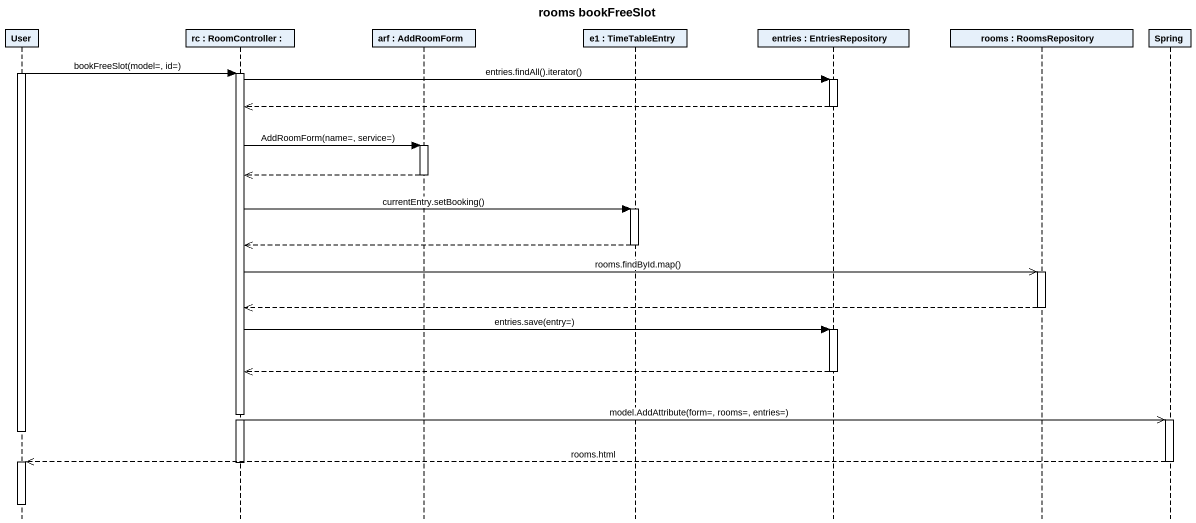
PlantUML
@startuml
title rooms bookFreeSlot
hide footbox
participant User
participant "rc : RoomController :" as rc
participant "arf : AddRoomForm" as arf
participant "e1 : TimeTableEntry" as e1
participant "entries : EntriesRepository" as entries
participant "rooms : RoomsRepository" as rooms
participant Spring

activate User
User -> rc : bookFreeSlot(model=, id=)
activate rc
rc -> entries : entries.findAll().iterator()
activate entries
entries -->> rc
deactivate entries
rc -> arf : AddRoomForm(name=, service=)
activate arf
arf -->> rc
deactivate arf
rc -> e1 : currentEntry.setBooking()
activate e1
e1 -->> rc
deactivate e1
rc ->> rooms : rooms.findById.map()
activate rooms
rooms -->> rc
deactivate rooms
rc -> entries : entries.save(entry=)
activate entries
entries -->> rc
deactivate entries
rc ->> Spring : model.AddAttribute(form=, rooms=, entries=)
activate Spring
deactivate User
Spring -->> User : rooms.html
deactivate Spring
activate User
deactivate rc
deactivate User
@enduml
